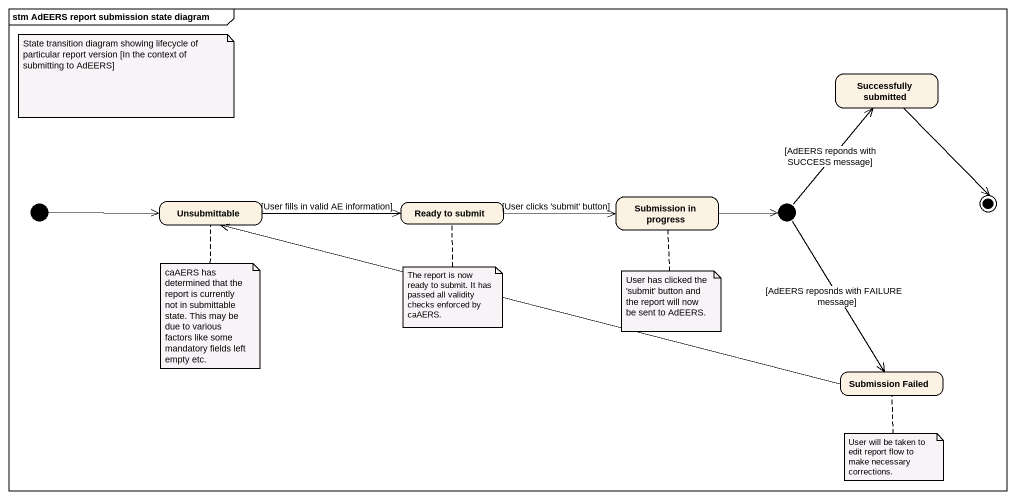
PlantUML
@startuml
mainframe stm AdEERS report submission state diagram
hide empty description
state "Successfully submitted" as Successfully_submitted
state Unsubmittable
state "Ready to submit" as Ready_to_submit
state "Submission in progress" as Submission_in_progress
state junction1 <<choice>>
state "Submission Failed" as Submission_Failed
[*] -right-> Unsubmittable
Unsubmittable -right-> Ready_to_submit : [User fills in valid AE information]
Ready_to_submit -right-> Submission_in_progress : [User clicks 'submit' button]
Submission_in_progress -right-> junction1
junction1 -up-> Successfully_submitted : [AdEERS reponds with SUCCESS message]
junction1 --> Submission_Failed : [AdEERS reposnds with FAILURE message]
Submission_Failed -left-> Unsubmittable
Successfully_submitted --> [*]
note as N1
  State transition diagram showing lifecycle of particular report version [In the context of submitting to AdEERS]
end note
note bottom of Unsubmittable : caAERS has determined that the report is currently not in submittable state. This may be due to various factors like some mandatory fields left empty etc.
note bottom of Ready_to_submit : The report is now ready to submit. It has passed all validity checks enforced by caAERS.
note bottom of Submission_in_progress : User has clicked the 'submit' button and the report will now be sent to AdEERS.
note bottom of Submission_Failed : User will be taken to edit report flow to make necessary corrections.
@enduml
